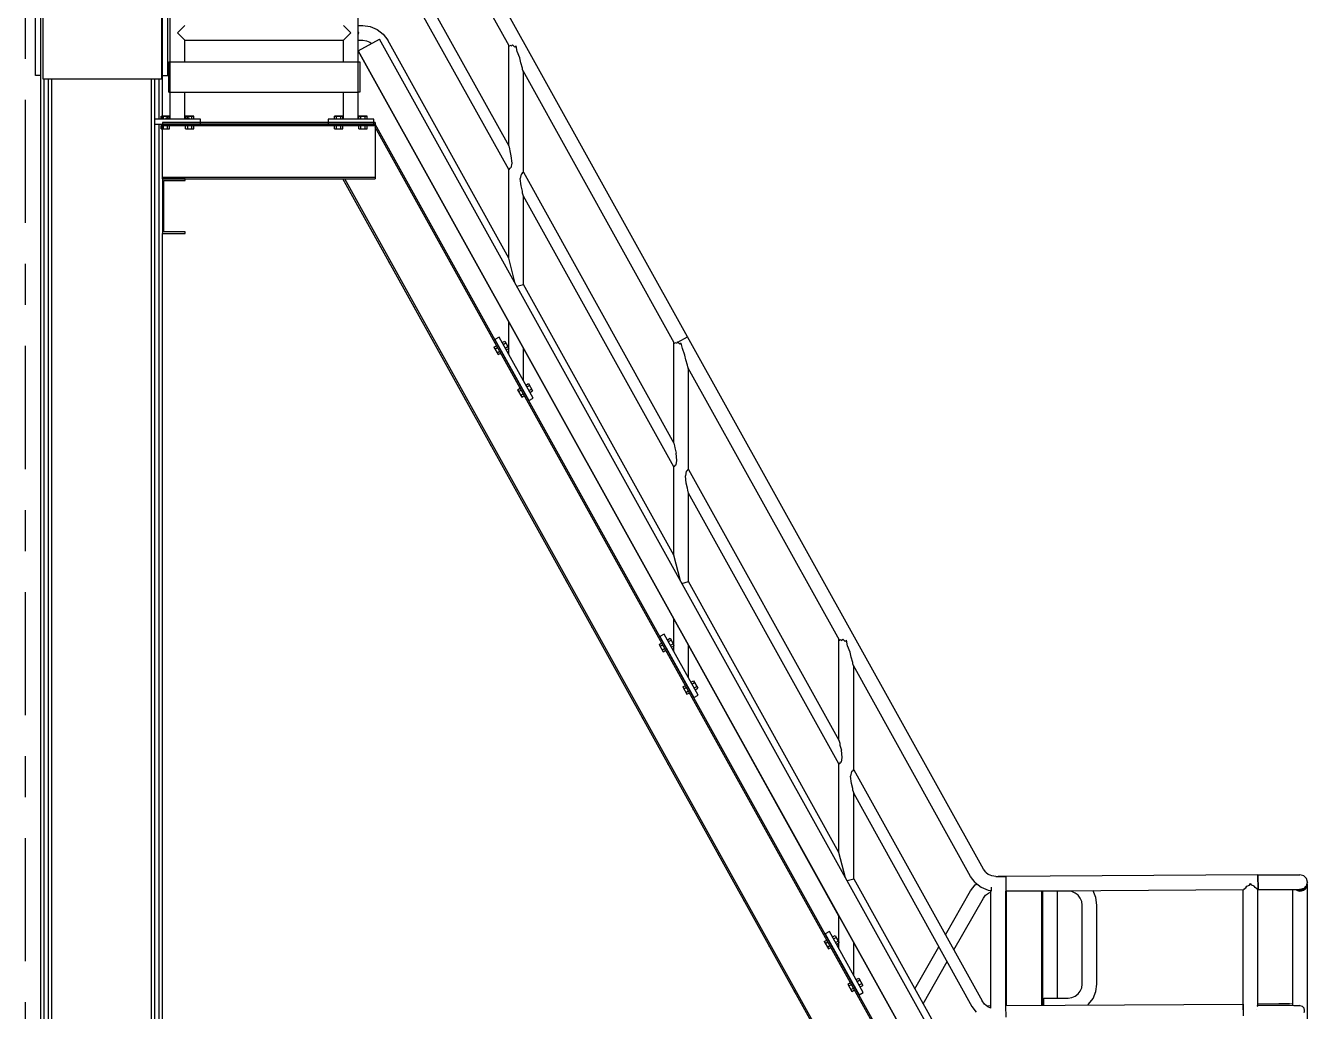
# Model space of a CAD drawing. Header units: millimetres. Extents: x 914 to 1731, y -85 to 465.
# Drawn here: x 977.05 to 1008.28, y 396.17 to 420.2 of the extents above; entities that cross this region are included whole.
import ezdxf

# ---------------------------------------------------------------- set-up
doc = ezdxf.new("R2010")
doc.units = ezdxf.units.MM
doc.linetypes.add('XKITLINE00', pattern=[0])
doc.linetypes.add('XKITLINE03', pattern=[6, 3, -1, 1, -1])
for name, color, linetype, lineweight in [('Bolt', 1, 'Continuous', 0), ('S033M_GRID-STRUCT', 1, 'Continuous', 0), ('S281M_STEEL-COL', 3, 'Continuous', 0)]:
    doc.layers.add(name, color=color, linetype=linetype, lineweight=lineweight)

msp = doc.modelspace()

# ---------------------------------------------------------------- linework, layer by layer
at = {"layer": 'Bolt', "linetype": 'XKITLINE00', "lineweight": 25}
for p, q in [((980.353, 417.918), (980.353, 417.992)), ((980.353, 417.992), (980.558, 417.992)), ((980.353, 417.918), (980.353, 417.992)), ((980.353, 417.992), (980.558, 417.992)), ((980.558, 417.992), (980.382, 417.992)), ((980.558, 417.992), (980.382, 417.992)), ((980.404, 417.918), (980.404, 417.992)), ((980.404, 417.918), (980.404, 417.992)), ((980.404, 417.918), (980.404, 417.992)), ((980.404, 417.918), (980.404, 417.992)), ((980.507, 417.918), (980.507, 417.992)), ((980.507, 417.955), (980.507, 417.992)), ((980.507, 417.955), (980.507, 417.992)), ((980.507, 417.955), (980.507, 417.992)), ((980.558, 417.918), (980.558, 417.992)), ((980.558, 417.955), (980.558, 417.992)), ((980.558, 417.955), (980.558, 417.992)), ((980.558, 417.955), (980.558, 417.992)), ((980.946, 417.918), (980.946, 417.992)), ((980.946, 417.992), (981.151, 417.992)), ((980.946, 417.955), (980.946, 417.992)), ((980.946, 417.992), (981.151, 417.992)), ((980.946, 417.955), (980.946, 417.992)), ((981.151, 417.992), (980.946, 417.992)), ((980.946, 417.955), (980.946, 417.992)), ((981.151, 417.992), (980.946, 417.992)), ((980.997, 417.918), (980.997, 417.992)), ((980.997, 417.955), (980.997, 417.992)), ((980.997, 417.955), (980.997, 417.992)), ((980.997, 417.955), (980.997, 417.992)), ((981.1, 417.918), (981.1, 417.992)), ((981.1, 417.918), (981.1, 417.992)), ((981.1, 417.918), (981.1, 417.992)), ((981.1, 417.918), (981.1, 417.992)), ((981.151, 417.918), (981.151, 417.992)), ((981.151, 417.918), (981.151, 417.992)), ((981.151, 417.918), (981.151, 417.992)), ((981.151, 417.918), (981.151, 417.992)), ((984.575, 417.918), (984.575, 417.992)), ((984.575, 417.992), (984.78, 417.992)), ((984.575, 417.918), (984.575, 417.992)), ((984.575, 417.992), (984.78, 417.992)), ((984.575, 417.918), (984.575, 417.992)), ((984.575, 417.992), (984.78, 417.992)), ((984.575, 417.918), (984.575, 417.992)), ((984.575, 417.992), (984.78, 417.992)), ((984.575, 417.918), (984.575, 417.992)), ((984.575, 417.992), (984.78, 417.992)), ((984.575, 417.918), (984.575, 417.992)), ((984.575, 417.992), (984.78, 417.992)), ((984.575, 417.918), (984.575, 417.992)), ((984.575, 417.992), (984.78, 417.992)), ((984.575, 417.918), (984.575, 417.992)), ((984.78, 417.992), (984.575, 417.992)), ((984.627, 417.918), (984.627, 417.992)), ((984.627, 417.918), (984.627, 417.992)), ((984.627, 417.918), (984.627, 417.992)), ((984.627, 417.918), (984.627, 417.992)), ((984.627, 417.918), (984.627, 417.992)), ((984.627, 417.918), (984.627, 417.992)), ((984.627, 417.918), (984.627, 417.992)), ((984.627, 417.918), (984.627, 417.992)), ((984.729, 417.918), (984.729, 417.992)), ((984.729, 417.918), (984.729, 417.992)), ((984.729, 417.918), (984.729, 417.992)), ((984.729, 417.918), (984.729, 417.992)), ((984.729, 417.918), (984.729, 417.992)), ((984.729, 417.918), (984.729, 417.992)), ((984.729, 417.918), (984.729, 417.992)), ((984.729, 417.918), (984.729, 417.992)), ((984.78, 417.918), (984.78, 417.992)), ((984.78, 417.918), (984.78, 417.992)), ((984.78, 417.918), (984.78, 417.992)), ((984.78, 417.918), (984.78, 417.992)), ((984.78, 417.918), (984.78, 417.992)), ((984.78, 417.918), (984.78, 417.992)), ((984.78, 417.918), (984.78, 417.992)), ((984.78, 417.918), (984.78, 417.992)), ((985.168, 417.918), (985.168, 417.992)), ((985.168, 417.992), (985.373, 417.992)), ((985.168, 417.918), (985.168, 417.992)), ((985.168, 417.992), (985.373, 417.992)), ((985.168, 417.918), (985.168, 417.992)), ((985.168, 417.992), (985.373, 417.992)), ((985.168, 417.918), (985.168, 417.992)), ((985.168, 417.992), (985.373, 417.992)), ((985.168, 417.918), (985.168, 417.992)), ((985.168, 417.992), (985.373, 417.992)), ((985.168, 417.918), (985.168, 417.992)), ((985.168, 417.992), (985.373, 417.992)), ((985.168, 417.918), (985.168, 417.992)), ((985.168, 417.992), (985.373, 417.992)), ((985.168, 417.918), (985.168, 417.992)), ((985.373, 417.992), (985.168, 417.992)), ((985.219, 417.918), (985.219, 417.992)), ((985.219, 417.918), (985.219, 417.992)), ((985.219, 417.918), (985.219, 417.992)), ((985.219, 417.918), (985.219, 417.992)), ((985.219, 417.918), (985.219, 417.992)), ((985.219, 417.918), (985.219, 417.992)), ((985.219, 417.918), (985.219, 417.992)), ((985.219, 417.918), (985.219, 417.992)), ((985.322, 417.918), (985.322, 417.992)), ((985.322, 417.918), (985.322, 417.992)), ((985.322, 417.918), (985.322, 417.992)), ((985.322, 417.918), (985.322, 417.992)), ((985.322, 417.918), (985.322, 417.992)), ((985.322, 417.918), (985.322, 417.992)), ((985.322, 417.918), (985.322, 417.992)), ((985.322, 417.918), (985.322, 417.992)), ((985.373, 417.918), (985.373, 417.992)), ((985.373, 417.918), (985.373, 417.992)), ((985.373, 417.918), (985.373, 417.992)), ((985.373, 417.918), (985.373, 417.992)), ((985.373, 417.918), (985.373, 417.992)), ((985.373, 417.918), (985.373, 417.992)), ((985.373, 417.918), (985.373, 417.992)), ((985.373, 417.918), (985.373, 417.992)), ((980.353, 417.688), (980.353, 417.762)), ((980.353, 417.762), (980.382, 417.762)), ((980.353, 417.688), (980.353, 417.762)), ((980.353, 417.762), (980.382, 417.762)), ((980.353, 417.688), (980.558, 417.688)), ((980.382, 417.688), (980.353, 417.688)), ((980.404, 417.688), (980.404, 417.762)), ((980.507, 417.688), (980.507, 417.762)), ((980.558, 417.688), (980.558, 417.762)), ((980.946, 417.688), (980.946, 417.762)), ((980.946, 417.688), (981.151, 417.688)), ((980.997, 417.688), (980.997, 417.762)), ((981.1, 417.688), (981.1, 417.762)), ((981.151, 417.688), (981.151, 417.762)), ((984.575, 417.688), (984.575, 417.762)), ((984.575, 417.688), (984.78, 417.688)), ((984.627, 417.688), (984.627, 417.762)), ((984.729, 417.688), (984.729, 417.762)), ((984.78, 417.688), (984.78, 417.762)), ((985.168, 417.688), (985.168, 417.762)), ((985.168, 417.688), (985.373, 417.688)), ((985.219, 417.688), (985.219, 417.762)), ((985.322, 417.688), (985.322, 417.762)), ((985.373, 417.688), (985.373, 417.762)), ((988.46, 412.362), (988.525, 412.398)), ((988.46, 412.362), (988.56, 412.182)), ((988.485, 412.317), (988.55, 412.353)), ((988.661, 412.473), (988.726, 412.509)), ((988.661, 412.473), (988.726, 412.509)), ((988.661, 412.473), (988.726, 412.509)), ((988.661, 412.473), (988.726, 412.509)), ((988.686, 412.428), (988.751, 412.464)), ((988.686, 412.428), (988.751, 412.464)), ((988.686, 412.428), (988.751, 412.464)), ((988.686, 412.428), (988.751, 412.464)), ((988.726, 412.509), (988.82, 412.34)), ((988.726, 412.509), (988.823, 412.335)), ((988.726, 412.509), (988.82, 412.34)), ((988.726, 412.509), (988.82, 412.34)), ((988.736, 412.339), (988.801, 412.375)), ((988.736, 412.339), (988.801, 412.375)), ((988.736, 412.339), (988.801, 412.375)), ((988.736, 412.339), (988.801, 412.375)), ((988.761, 412.294), (988.82, 412.327)), ((988.761, 412.294), (988.82, 412.327)), ((988.761, 412.294), (988.82, 412.327)), ((988.761, 412.294), (988.82, 412.327)), ((988.535, 412.227), (988.6, 412.263)), ((988.56, 412.182), (988.625, 412.218)), ((989.036, 411.326), (989.101, 411.362)), ((989.237, 411.437), (989.302, 411.473)), ((989.237, 411.437), (989.302, 411.473)), ((989.237, 411.437), (989.302, 411.473)), ((989.237, 411.437), (989.302, 411.473)), ((989.262, 411.392), (989.326, 411.428)), ((989.262, 411.392), (989.326, 411.428)), ((989.262, 411.392), (989.326, 411.428)), ((989.262, 411.392), (989.326, 411.428)), ((989.302, 411.473), (989.401, 411.294)), ((989.302, 411.473), (989.401, 411.294)), ((989.302, 411.473), (989.401, 411.294)), ((989.302, 411.473), (989.401, 411.294)), ((989.036, 411.326), (989.136, 411.146)), ((989.061, 411.281), (989.126, 411.317)), ((989.111, 411.191), (989.176, 411.227)), ((989.136, 411.146), (989.2, 411.182)), ((989.312, 411.303), (989.376, 411.339)), ((989.312, 411.303), (989.376, 411.339)), ((989.312, 411.303), (989.376, 411.339)), ((989.312, 411.303), (989.376, 411.339)), ((989.336, 411.258), (989.401, 411.294)), ((989.336, 411.258), (989.401, 411.294)), ((989.336, 411.258), (989.401, 411.294)), ((989.336, 411.258), (989.401, 411.294)), ((992.485, 405.117), (992.55, 405.153)), ((992.485, 405.117), (992.585, 404.938)), ((992.686, 405.229), (992.751, 405.265)), ((992.686, 405.229), (992.751, 405.265)), ((992.686, 405.229), (992.751, 405.265)), ((992.686, 405.229), (992.751, 405.265)), ((992.711, 405.184), (992.776, 405.22)), ((992.711, 405.184), (992.776, 405.22)), ((992.711, 405.184), (992.776, 405.22)), ((992.711, 405.184), (992.776, 405.22)), ((992.751, 405.265), (992.845, 405.096)), ((992.751, 405.265), (992.847, 405.091)), ((992.751, 405.265), (992.845, 405.096)), ((992.751, 405.265), (992.845, 405.096)), ((992.761, 405.094), (992.825, 405.13)), ((992.761, 405.094), (992.825, 405.13)), ((992.761, 405.094), (992.825, 405.13)), ((992.761, 405.094), (992.825, 405.13)), ((992.51, 405.072), (992.575, 405.108)), ((992.56, 404.983), (992.625, 405.019)), ((992.585, 404.938), (992.65, 404.974)), ((992.786, 405.049), (992.845, 405.082)), ((992.786, 405.049), (992.845, 405.082)), ((992.786, 405.049), (992.845, 405.082)), ((992.786, 405.049), (992.845, 405.082)), ((993.261, 404.193), (993.326, 404.229)), ((993.261, 404.193), (993.326, 404.229)), ((993.261, 404.193), (993.326, 404.229)), ((993.261, 404.193), (993.326, 404.229)), ((993.286, 404.148), (993.351, 404.184)), ((993.286, 404.148), (993.351, 404.184)), ((993.286, 404.148), (993.351, 404.184)), ((993.286, 404.148), (993.351, 404.184)), ((993.326, 404.229), (993.426, 404.049)), ((993.326, 404.229), (993.426, 404.049)), ((993.326, 404.229), (993.426, 404.049)), ((993.326, 404.229), (993.426, 404.049)), ((993.061, 404.081), (993.125, 404.117)), ((993.061, 404.081), (993.16, 403.902)), ((993.086, 404.036), (993.15, 404.072)), ((993.135, 403.947), (993.2, 403.983)), ((993.16, 403.902), (993.225, 403.938)), ((993.336, 404.058), (993.401, 404.094)), ((993.336, 404.058), (993.401, 404.094)), ((993.336, 404.058), (993.401, 404.094)), ((993.336, 404.058), (993.401, 404.094)), ((993.361, 404.013), (993.426, 404.049)), ((993.361, 404.013), (993.426, 404.049)), ((993.361, 404.013), (993.426, 404.049)), ((993.361, 404.013), (993.426, 404.049)), ((996.711, 397.984), (996.775, 398.02)), ((996.711, 397.984), (996.775, 398.02)), ((996.711, 397.984), (996.775, 398.02)), ((996.711, 397.984), (996.775, 398.02)), ((996.735, 397.94), (996.8, 397.975)), ((996.735, 397.94), (996.8, 397.975)), ((996.735, 397.94), (996.8, 397.975)), ((996.735, 397.94), (996.8, 397.975)), ((996.775, 398.02), (996.872, 397.846)), ((996.775, 398.02), (996.869, 397.851)), ((996.775, 398.02), (996.869, 397.851)), ((996.775, 398.02), (996.869, 397.851)), ((996.51, 397.873), (996.575, 397.909)), ((996.51, 397.873), (996.61, 397.693)), ((996.535, 397.828), (996.6, 397.864)), ((996.585, 397.738), (996.649, 397.774)), ((996.61, 397.693), (996.674, 397.729)), ((996.785, 397.85), (996.85, 397.886)), ((996.785, 397.85), (996.85, 397.886)), ((996.785, 397.85), (996.85, 397.886)), ((996.785, 397.85), (996.85, 397.886)), ((996.81, 397.805), (996.869, 397.838)), ((996.81, 397.805), (996.869, 397.838)), ((996.81, 397.805), (996.869, 397.838)), ((996.81, 397.805), (996.869, 397.838)), ((997.085, 396.837), (997.15, 396.873)), ((997.085, 396.837), (997.185, 396.657)), ((997.11, 396.792), (997.175, 396.828)), ((997.16, 396.702), (997.225, 396.738)), ((997.185, 396.657), (997.25, 396.693)), ((997.286, 396.948), (997.351, 396.984)), ((997.286, 396.948), (997.351, 396.984)), ((997.286, 396.948), (997.351, 396.984)), ((997.286, 396.948), (997.351, 396.984)), ((997.311, 396.903), (997.376, 396.939)), ((997.311, 396.903), (997.376, 396.939)), ((997.311, 396.903), (997.376, 396.939)), ((997.311, 396.903), (997.376, 396.939)), ((997.351, 396.984), (997.451, 396.805)), ((997.351, 396.984), (997.451, 396.805)), ((997.351, 396.984), (997.451, 396.805)), ((997.351, 396.984), (997.451, 396.805)), ((997.361, 396.814), (997.426, 396.85)), ((997.361, 396.814), (997.426, 396.85)), ((997.361, 396.814), (997.426, 396.85)), ((997.361, 396.814), (997.426, 396.85)), ((997.386, 396.769), (997.451, 396.805)), ((997.386, 396.769), (997.451, 396.805)), ((997.386, 396.769), (997.451, 396.805)), ((997.386, 396.769), (997.451, 396.805))]:
    msp.add_line(p, q, dxfattribs=at)
at = {"layer": 'S033M_GRID-STRUCT', "linetype": 'XKITLINE03', "lineweight": 25}
msp.add_line((977.048, 343.392), (977.048, 433.224), dxfattribs=at)
at = {"layer": 'S281M_STEEL-COL', "linetype": 'XKITLINE00', "lineweight": 25}
for p, q in [((977.419, 367.651), (977.419, 426.224)), ((977.474, 418.896), (977.474, 426.224)), ((980.363, 426.224), (980.363, 418.896)), ((980.382, 417.918), (980.382, 426.224)), ((980.573, 419.318), (980.573, 425.762)), ((985.153, 419.318), (985.153, 425.762)), ((993.18, 412.612), (985.871, 425.768)), ((988.828, 419.708), (985.559, 425.594)), ((977.285, 418.984), (977.285, 424.97)), ((980.515, 418.984), (980.515, 424.97)), ((985.838, 422.638), (988.82, 417.27)), ((988.82, 416.691), (985.592, 422.501)), ((980.752, 420.021), (980.931, 420.2)), ((984.974, 420.021), (984.795, 420.2)), ((985.153, 420.2), (985.262, 420.2)), ((985.262, 420.2), (985.445, 420.176)), ((985.445, 420.176), (985.615, 420.104)), ((985.615, 420.104), (985.761, 419.99)), ((980.752, 420.021), (980.931, 419.843)), ((980.931, 419.318), (980.931, 419.843)), ((980.931, 419.843), (984.795, 419.843)), ((984.795, 419.843), (984.974, 420.021)), ((984.795, 419.318), (984.795, 419.843)), ((985.153, 419.99), (985.153, 420.053)), ((985.153, 420.053), (985.159, 420.021)), ((985.159, 420.021), (985.153, 419.99)), ((985.153, 419.583), (985.671, 419.871)), ((985.153, 419.843), (985.262, 419.843)), ((985.262, 419.843), (985.351, 419.831)), ((985.351, 419.831), (985.434, 419.796)), ((985.434, 419.796), (985.476, 419.762)), ((1000.315, 393.512), (985.671, 419.871)), ((985.761, 419.99), (985.871, 419.842)), ((988.82, 414.534), (985.871, 419.842)), ((988.82, 412.983), (985.153, 419.583)), ((1000.315, 392.292), (985.153, 419.583)), ((985.153, 419.583), (1000.315, 392.292)), ((988.82, 419.71), (988.82, 419.723)), ((988.82, 419.71), (988.839, 419.705)), ((988.82, 417.27), (988.82, 419.71)), ((988.839, 419.705), (988.844, 419.722)), ((988.844, 419.722), (988.885, 419.704)), ((988.885, 419.704), (988.909, 419.735)), ((988.909, 419.735), (988.97, 419.676)), ((988.97, 419.676), (988.999, 419.704)), ((989.028, 419.571), (988.999, 419.704)), ((989.088, 419.413), (989.028, 419.571)), ((980.536, 418.577), (980.536, 419.318)), ((980.536, 419.318), (980.573, 419.318)), ((980.573, 418.577), (980.573, 419.318)), ((980.573, 419.318), (985.153, 419.318)), ((985.153, 418.577), (985.153, 419.318)), ((985.153, 419.318), (985.19, 419.318)), ((985.153, 418.577), (985.153, 419.318)), ((985.19, 419.318), (985.19, 418.577)), ((989.112, 419.296), (989.088, 419.413)), ((989.154, 419.164), (989.112, 419.296)), ((977.419, 418.984), (977.285, 418.984)), ((980.363, 418.896), (977.474, 418.896)), ((977.5, 367.651), (977.5, 418.896)), ((977.604, 367.651), (977.604, 418.896)), ((977.685, 367.651), (977.685, 418.896)), ((980.115, 367.651), (980.115, 418.896)), ((980.196, 367.651), (980.196, 418.896)), ((980.3, 417.918), (980.3, 418.896)), ((980.382, 418.984), (980.515, 418.984)), ((989.159, 419.13), (989.154, 419.164)), ((989.178, 419.066), (989.159, 419.13)), ((992.853, 412.464), (989.169, 419.095)), ((989.178, 419.066), (989.178, 419.079)), ((989.178, 416.626), (989.178, 419.066)), ((980.536, 418.577), (980.573, 418.577)), ((980.573, 417.918), (980.573, 418.577)), ((980.573, 418.577), (985.153, 418.577)), ((980.931, 417.918), (980.931, 418.577)), ((984.795, 417.918), (984.795, 418.577)), ((985.153, 417.918), (985.153, 418.577)), ((985.19, 418.577), (985.153, 418.577)), ((981.307, 417.918), (980.196, 417.918)), ((980.474, 417.955), (980.573, 417.955)), ((980.474, 417.918), (980.474, 417.955)), ((980.931, 417.955), (981.03, 417.955)), ((981.03, 417.918), (981.03, 417.955)), ((981.307, 417.799), (981.307, 417.918)), ((985.53, 417.918), (984.419, 417.918)), ((984.419, 417.918), (984.419, 417.799)), ((985.53, 417.799), (985.53, 417.918)), ((980.196, 417.799), (981.307, 417.799)), ((980.3, 367.651), (980.3, 417.799)), ((985.567, 417.836), (980.382, 417.836)), ((980.382, 417.836), (980.382, 417.799)), ((985.567, 417.799), (980.382, 417.799)), ((980.382, 416.466), (980.382, 417.799)), ((980.382, 417.799), (985.567, 417.799)), ((980.382, 417.762), (985.567, 417.762)), ((984.419, 417.799), (985.53, 417.799)), ((985.567, 417.836), (985.567, 417.799)), ((985.567, 417.799), (985.567, 416.466)), ((1000.38, 391.135), (985.567, 417.799)), ((1000.359, 391.098), (985.567, 417.723)), ((988.82, 417.27), (988.839, 417.198)), ((988.839, 417.198), (988.844, 417.149)), ((988.844, 417.149), (988.876, 417.024)), ((988.876, 417.024), (988.895, 416.845)), ((988.839, 416.696), (988.82, 416.691)), ((988.82, 414.534), (988.82, 416.691)), ((988.839, 416.696), (988.844, 416.726)), ((988.844, 416.726), (988.876, 416.734)), ((988.895, 416.845), (988.876, 416.734)), ((980.382, 416.503), (985.567, 416.503)), ((980.382, 416.466), (985.567, 416.466)), ((980.382, 416.466), (980.382, 415.133)), ((980.937, 416.466), (980.382, 416.466)), ((980.419, 415.17), (980.419, 416.429)), ((980.419, 416.429), (980.937, 416.429)), ((980.937, 416.429), (980.937, 416.466)), ((999.597, 389.799), (984.782, 416.466)), ((999.619, 389.836), (984.825, 416.466)), ((989.121, 416.583), (989.102, 416.472)), ((989.121, 416.293), (989.102, 416.472)), ((989.154, 416.591), (989.121, 416.583)), ((989.154, 416.591), (989.159, 416.621)), ((989.159, 416.621), (989.178, 416.626)), ((989.178, 416.626), (992.845, 410.026)), ((989.154, 416.168), (989.121, 416.293)), ((989.159, 416.119), (989.154, 416.168)), ((989.178, 416.047), (989.159, 416.119)), ((989.178, 413.89), (989.178, 416.047)), ((992.845, 409.446), (989.178, 416.047)), ((985.283, 415.565), (985.283, 415.54)), ((985.283, 415.54), (985.297, 415.54)), ((980.382, 367.651), (980.382, 415.133)), ((980.382, 415.133), (980.937, 415.133)), ((980.937, 415.17), (980.419, 415.17)), ((980.937, 415.133), (980.937, 415.17)), ((988.98, 413.915), (988.82, 414.534)), ((985.9, 414.454), (985.9, 414.429)), ((985.9, 414.429), (985.914, 414.429)), ((989.017, 413.848), (989.178, 413.89)), ((992.845, 407.29), (989.178, 413.89)), ((986.517, 413.343), (986.517, 413.318)), ((986.517, 413.318), (986.531, 413.318)), ((988.82, 412.188), (988.82, 412.983)), ((988.585, 412.61), (988.482, 412.553)), ((989.413, 411.121), (988.585, 412.61)), ((992.944, 412.481), (993.18, 412.612)), ((992.945, 412.482), (993.18, 412.612)), ((1000.39, 399.634), (993.18, 412.612)), ((988.482, 412.553), (989.309, 411.063)), ((989.178, 411.544), (989.178, 412.339)), ((992.845, 405.739), (989.178, 412.339)), ((992.845, 412.466), (992.845, 412.479)), ((992.845, 410.026), (992.845, 412.466)), ((992.845, 412.466), (992.864, 412.461)), ((992.864, 412.461), (992.869, 412.477)), ((992.869, 412.477), (992.909, 412.462)), ((992.934, 412.49), (992.909, 412.462)), ((992.994, 412.432), (992.934, 412.49)), ((992.944, 412.481), (992.945, 412.482)), ((993.024, 412.46), (992.994, 412.432)), ((993.053, 412.327), (993.024, 412.46)), ((993.113, 412.168), (993.053, 412.327)), ((987.135, 412.232), (987.135, 412.207)), ((987.135, 412.207), (987.148, 412.207)), ((993.137, 412.051), (993.113, 412.168)), ((993.178, 411.92), (993.137, 412.051)), ((993.183, 411.885), (993.178, 411.92)), ((993.202, 411.822), (993.183, 411.885)), ((996.878, 405.219), (993.194, 411.85)), ((993.202, 411.822), (993.202, 411.835)), ((993.202, 409.382), (993.202, 411.822)), ((987.752, 411.12), (987.752, 411.096)), ((987.752, 411.096), (987.766, 411.096)), ((989.309, 411.063), (989.413, 411.121)), ((988.369, 410.009), (988.369, 409.984)), ((988.369, 409.984), (988.383, 409.984)), ((992.845, 410.026), (992.863, 409.953)), ((992.863, 409.953), (992.869, 409.905)), ((992.869, 409.905), (992.901, 409.779)), ((992.901, 409.49), (992.869, 409.481)), ((992.92, 409.601), (992.901, 409.779)), ((992.901, 409.49), (992.92, 409.601)), ((992.863, 409.451), (992.845, 409.446)), ((992.845, 407.29), (992.845, 409.446)), ((992.869, 409.481), (992.863, 409.451)), ((993.146, 409.338), (993.127, 409.228)), ((993.146, 409.049), (993.127, 409.228)), ((993.178, 409.347), (993.146, 409.338)), ((993.178, 409.347), (993.184, 409.377)), ((993.184, 409.377), (993.202, 409.382)), ((993.202, 409.382), (996.869, 402.781)), ((988.986, 408.898), (988.986, 408.873)), ((988.986, 408.873), (989, 408.873)), ((993.178, 408.924), (993.146, 409.049)), ((993.184, 408.875), (993.178, 408.924)), ((993.202, 408.802), (993.184, 408.875)), ((993.202, 406.646), (993.202, 408.802)), ((996.869, 402.202), (993.202, 408.802)), ((989.604, 407.787), (989.604, 407.762)), ((989.604, 407.762), (989.618, 407.762)), ((993.005, 406.67), (992.845, 407.29)), ((990.221, 406.676), (990.221, 406.651)), ((990.221, 406.651), (990.235, 406.651)), ((993.042, 406.604), (993.202, 406.646)), ((996.869, 400.045), (993.202, 406.646)), ((992.845, 404.943), (992.845, 405.739)), ((990.838, 405.565), (990.838, 405.54)), ((990.838, 405.54), (990.852, 405.54)), ((992.61, 405.366), (992.506, 405.308)), ((992.506, 405.308), (993.334, 403.819)), ((993.437, 403.876), (992.61, 405.366)), ((996.869, 405.221), (996.869, 405.234)), ((996.869, 405.221), (996.888, 405.216)), ((996.869, 402.781), (996.869, 405.221)), ((996.888, 405.216), (996.893, 405.233)), ((996.893, 405.233), (996.935, 405.215)), ((996.935, 405.215), (996.959, 405.246)), ((996.959, 405.246), (997.019, 405.187)), ((997.019, 405.187), (997.048, 405.216)), ((997.077, 405.082), (997.048, 405.216)), ((996.869, 398.494), (993.202, 405.095)), ((993.202, 404.299), (993.202, 405.095)), ((997.138, 404.924), (997.077, 405.082)), ((997.162, 404.807), (997.138, 404.924)), ((997.203, 404.675), (997.162, 404.807)), ((997.208, 404.641), (997.203, 404.675)), ((997.227, 404.577), (997.208, 404.641)), ((1000.077, 399.461), (997.219, 404.606)), ((997.227, 404.577), (997.227, 404.59)), ((997.227, 402.059), (997.227, 404.577)), ((991.456, 404.454), (991.456, 404.429)), ((991.456, 404.429), (991.469, 404.429)), ((993.334, 403.819), (993.437, 403.876)), ((992.073, 403.343), (992.073, 403.318)), ((992.073, 403.318), (992.087, 403.318)), ((996.869, 402.781), (996.888, 402.709)), ((996.888, 402.709), (996.893, 402.66)), ((996.893, 402.66), (996.926, 402.535)), ((996.945, 402.356), (996.926, 402.535)), ((996.926, 402.245), (996.945, 402.356)), ((992.69, 402.232), (992.69, 402.207)), ((992.69, 402.207), (992.704, 402.207)), ((996.888, 402.207), (996.869, 402.202)), ((996.869, 400.045), (996.869, 402.202)), ((996.893, 402.237), (996.888, 402.207)), ((996.926, 402.245), (996.893, 402.237)), ((997.171, 402.016), (997.152, 401.905)), ((997.203, 402.024), (997.171, 402.016)), ((997.208, 402.054), (997.203, 402.024)), ((997.208, 402.054), (997.227, 402.059)), ((997.227, 402.059), (1000.356, 396.426)), ((997.171, 401.726), (997.152, 401.905)), ((997.203, 401.601), (997.171, 401.726)), ((997.208, 401.552), (997.203, 401.601)), ((997.208, 401.552), (997.227, 401.479)), ((997.227, 401.479), (1000.11, 396.289)), ((997.227, 399.401), (997.227, 401.479)), ((993.307, 401.12), (993.307, 401.096)), ((993.307, 401.096), (993.321, 401.096)), ((993.925, 400.009), (993.925, 399.984)), ((993.925, 399.984), (993.939, 399.984)), ((997.03, 399.426), (996.869, 400.045)), ((1000.444, 399.562), (1000.39, 399.634)), ((1000.444, 399.562), (1000.514, 399.507)), ((1000.597, 399.472), (1000.514, 399.507)), ((1007.078, 399.498), (1000.751, 399.46)), ((1007.078, 399.498), (1007.584, 399.501)), ((1007.08, 399.14), (1007.078, 399.498)), ((1007.078, 399.498), (1007.08, 399.14)), ((1007.584, 399.501), (1007.718, 399.501)), ((1007.718, 399.501), (1007.844, 399.502)), ((1007.844, 399.502), (1007.951, 399.502)), ((1007.951, 399.502), (1008.034, 399.502)), ((1008.034, 399.502), (1008.086, 399.502)), ((1008.086, 399.502), (1008.103, 399.501)), ((1008.193, 399.477), (1008.103, 399.501)), ((997.067, 399.36), (997.227, 399.401)), ((997.227, 399.401), (1000.39, 393.708)), ((1000.187, 399.312), (1000.077, 399.461)), ((1000.077, 399.108), (1000.188, 399.254)), ((1000.187, 399.312), (1000.333, 399.198)), ((1000.188, 399.254), (1000.225, 399.283)), ((1000.333, 399.198), (1000.503, 399.126)), ((1000.574, 399.198), (1000.574, 399.105)), ((1000.687, 399.46), (1000.597, 399.472)), ((1000.687, 399.46), (1000.931, 399.46)), ((1000.931, 399.46), (1000.931, 399.102)), ((1006.745, 399.158), (1006.787, 399.186)), ((1006.787, 399.186), (1006.811, 399.222)), ((1006.811, 399.222), (1006.871, 399.247)), ((1006.871, 399.247), (1006.9, 399.286)), ((1006.929, 399.247), (1006.9, 399.286)), ((1006.99, 399.223), (1006.929, 399.247)), ((1007.013, 399.188), (1006.99, 399.223)), ((1007.055, 399.16), (1007.013, 399.188)), ((1008.258, 399.412), (1008.193, 399.477)), ((1008.193, 399.165), (1008.259, 399.23)), ((1008.241, 399.212), (1008.193, 399.165)), ((1008.282, 399.322), (1008.258, 399.412)), ((1008.259, 399.23), (1008.282, 399.32)), ((1008.282, 399.32), (1008.277, 399.301)), ((1008.282, 399.32), (1008.282, 399.322)), ((1008.282, 399.32), (1008.282, 399.322)), ((1008.282, 399.321), (1008.282, 399.32)), ((1008.282, 399.32), (1008.282, 399.321)), ((1008.283, 392.733), (1008.283, 399.281)), ((994.542, 398.898), (994.542, 398.873)), ((994.542, 398.873), (994.556, 398.873)), ((999.463, 398.034), (1000.077, 399.108)), ((999.666, 397.668), (1000.388, 398.931)), ((1000.388, 398.931), (1000.441, 399.002)), ((1000.441, 399.002), (1000.512, 399.056)), ((1000.503, 399.126), (1000.573, 399.117)), ((1000.512, 399.056), (1000.573, 399.081)), ((1000.573, 396.251), (1000.573, 399.117)), ((1000.931, 399.103), (1006.73, 399.138)), ((1000.931, 396.309), (1000.931, 399.102)), ((1002.456, 399.102), (1000.931, 399.102)), ((1000.952, 396.312), (1000.952, 399.102)), ((1001.814, 396.317), (1001.814, 399.102)), ((1001.836, 396.317), (1001.836, 399.102)), ((1002.194, 396.497), (1002.194, 399.102)), ((1002.544, 399.09), (1002.456, 399.102)), ((1002.625, 399.056), (1002.544, 399.09)), ((1002.696, 399.002), (1002.625, 399.056)), ((1002.75, 398.932), (1002.696, 399.002)), ((1002.784, 398.85), (1002.75, 398.932)), ((1003.06, 399.111), (1003.056, 399.116)), ((1003.129, 398.943), (1003.06, 399.111)), ((1003.153, 398.762), (1003.129, 398.943)), ((1006.721, 399.132), (1006.74, 399.146)), ((1006.721, 399.132), (1006.721, 399.138)), ((1006.721, 396.206), (1006.721, 399.132)), ((1006.74, 399.146), (1006.745, 399.158)), ((1007.06, 399.148), (1007.055, 399.16)), ((1007.06, 399.148), (1007.079, 399.134)), ((1007.07, 399.14), (1007.08, 399.14)), ((1007.079, 399.134), (1007.079, 399.14)), ((1007.079, 396.319), (1007.079, 399.134)), ((1007.08, 399.14), (1007.586, 399.143)), ((1007.586, 399.143), (1007.72, 399.144)), ((1007.72, 399.144), (1007.845, 399.144)), ((1007.845, 399.144), (1007.952, 399.144)), ((1007.925, 396.319), (1007.925, 399.144)), ((1007.952, 399.144), (1008.034, 399.144)), ((1008.034, 399.144), (1008.086, 399.144)), ((1008.086, 399.144), (1008.104, 399.143)), ((1008.104, 399.141), (1008.092, 399.144)), ((1008.093, 399.144), (1008.104, 399.141)), ((1008.193, 399.165), (1008.104, 399.141)), ((1008.104, 399.141), (1008.193, 399.165)), ((1002.795, 398.762), (1002.784, 398.85)), ((1002.795, 396.836), (1002.795, 398.762)), ((1003.153, 396.836), (1003.153, 398.762)), ((996.869, 397.699), (996.869, 398.494)), ((996.635, 398.121), (996.531, 398.064)), ((996.531, 398.064), (997.358, 396.574)), ((997.462, 396.632), (996.635, 398.121)), ((995.159, 397.787), (995.159, 397.762)), ((995.159, 397.762), (995.173, 397.762)), ((1000.315, 392.292), (997.227, 397.85)), ((997.227, 397.055), (997.227, 397.85)), ((998.714, 396.724), (999.3, 397.748)), ((998.918, 396.358), (999.503, 397.383)), ((1002.75, 396.666), (1002.784, 396.748)), ((1002.784, 396.748), (1002.795, 396.836)), ((1003.129, 396.656), (1003.153, 396.836)), ((995.777, 396.676), (995.777, 396.651)), ((995.777, 396.651), (995.79, 396.651)), ((997.358, 396.574), (997.462, 396.632)), ((1000.416, 396.346), (1000.356, 396.426)), ((1001.863, 396.317), (1001.863, 396.497)), ((1001.863, 396.497), (1002.456, 396.497)), ((1002.456, 396.497), (1002.544, 396.508)), ((1002.544, 396.508), (1002.625, 396.542)), ((1002.625, 396.542), (1002.696, 396.596)), ((1002.696, 396.596), (1002.75, 396.666)), ((1002.949, 396.343), (1003.06, 396.488)), ((1003.06, 396.488), (1003.129, 396.656)), ((1000.11, 396.289), (1000.215, 396.149)), ((1000.495, 396.284), (1000.416, 396.346)), ((1000.557, 396.309), (1000.477, 396.298)), ((1000.573, 396.251), (1000.495, 396.284)), ((1000.573, 396.295), (1000.557, 396.309)), ((1000.572, 396.296), (1000.573, 396.296)), ((1000.93, 396.308), (1000.932, 396.03)), ((1000.931, 396.311), (1006.72, 396.346)), ((1002.923, 396.323), (1002.949, 396.343)), ((1006.72, 396.346), (1006.722, 396.066)), ((1007.033, 396.207), (1007.034, 396.209)), ((1007.034, 396.206), (1007.033, 396.207)), ((1007.069, 396.301), (1007.059, 396.286)), ((1007.069, 396.304), (1007.071, 396.311)), ((1007.069, 396.304), (1007.069, 396.301)), ((1007.584, 396.352), (1007.079, 396.348)), ((1007.079, 396.319), (1007.584, 396.322)), ((1007.72, 396.352), (1007.584, 396.352)), ((1007.584, 396.322), (1007.72, 396.322)), ((1007.846, 396.351), (1007.72, 396.352)), ((1007.72, 396.322), (1007.846, 396.321)), ((1007.925, 396.349), (1007.846, 396.351)), ((1007.846, 396.321), (1007.954, 396.318)), ((1007.954, 396.318), (1008.037, 396.315)), ((1008.037, 396.315), (1008.089, 396.311)), ((1008.107, 396.306), (1008.089, 396.311)), ((1008.162, 396.289), (1008.107, 396.306)), ((1008.202, 396.247), (1008.162, 396.289)), ((1008.215, 396.191), (1008.202, 396.247)), ((1008.205, 396.14), (1008.215, 396.171)), ((1008.215, 396.171), (1008.215, 396.191))]:
    msp.add_line(p, q, dxfattribs=at)
for radius, start, end in [(0.179, 231.608, 7.0132), (0.155, 242.9092, 334.8849)]:
    msp.add_arc((1008.104, 399.281), radius, start, end, dxfattribs=at)

doc.saveas('drawing.dxf')
